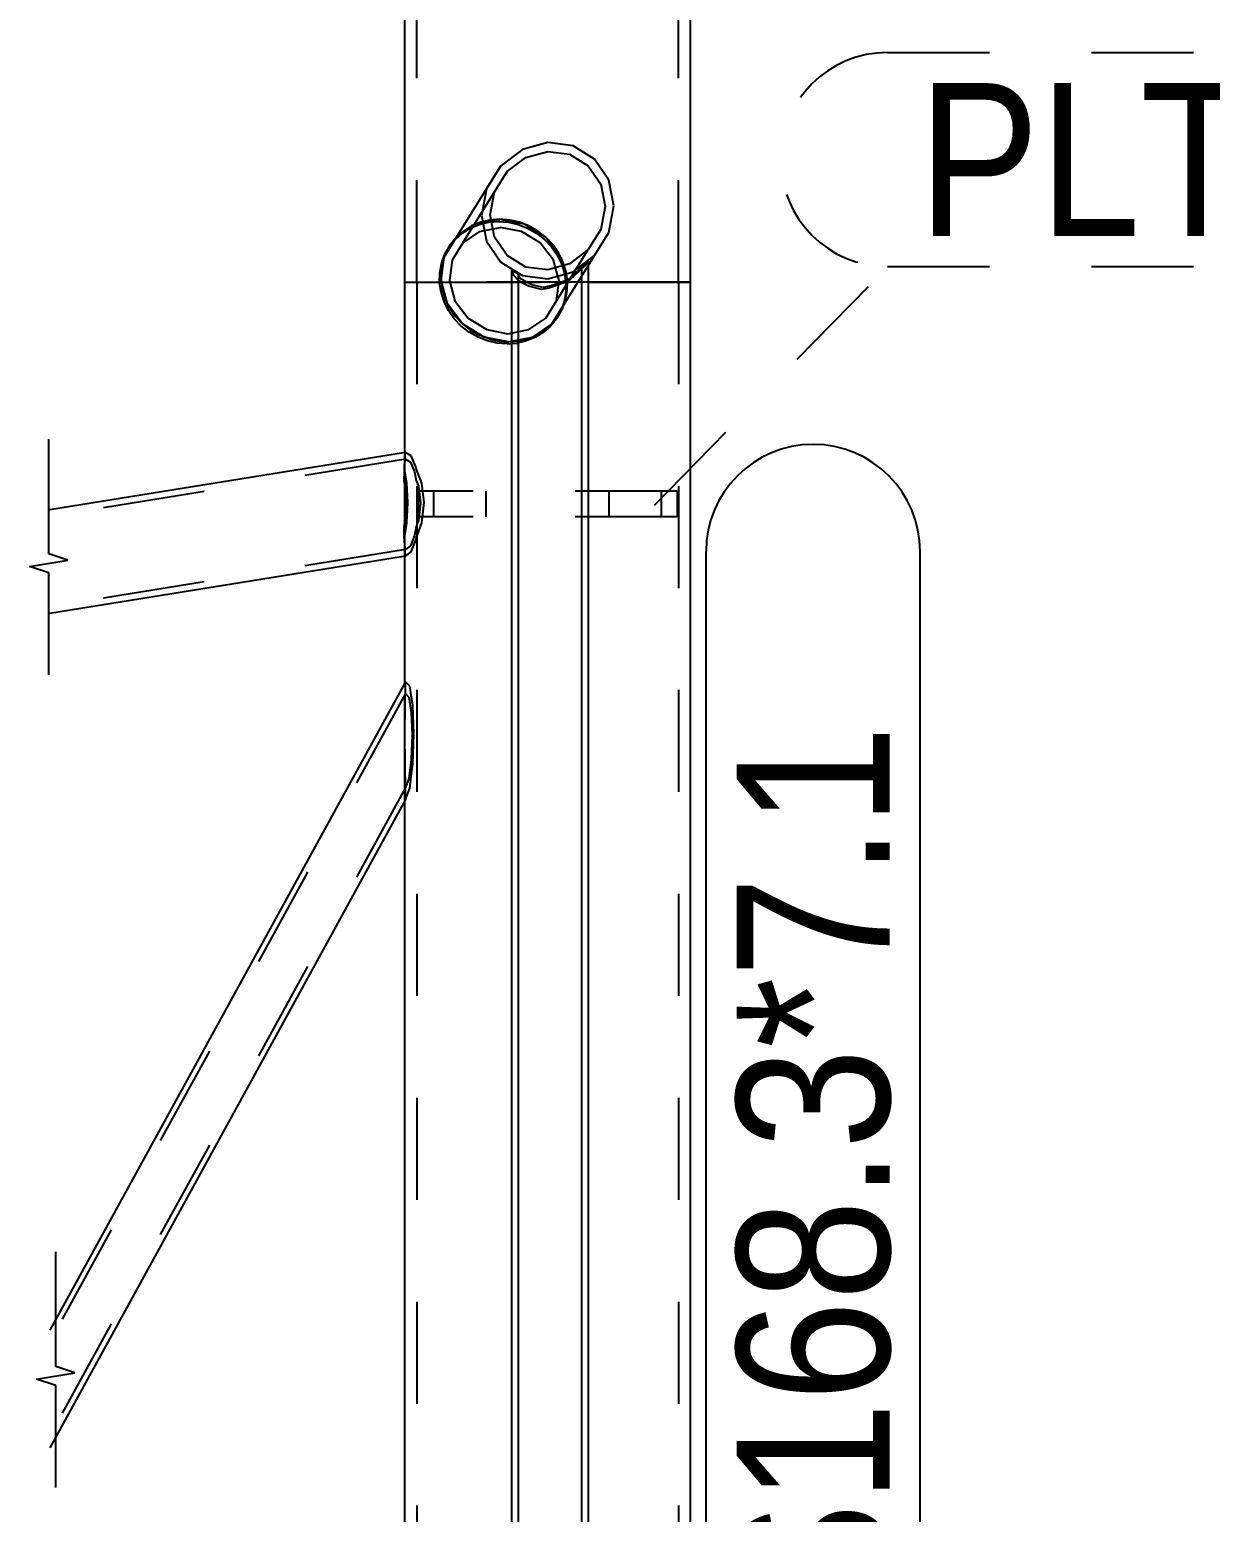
# Model space of a CAD drawing. Header units: millimetres. Extents: x 150000 to 150841, y 150000 to 150594.
# Drawn here: x 150419.19 to 150442.35, y 150469.52 to 150498.61 of the extents above; entities that cross this region are included whole.
import ezdxf

# ---------------------------------------------------------------- set-up
doc = ezdxf.new("R2010")
doc.units = ezdxf.units.MM
doc.linetypes.add('XKITLINE00', pattern=[0])
doc.linetypes.add('XKITLINE02', pattern=[4, 2, -2])
doc.styles.add('ARIAL', font='arial.ttf')

msp = doc.modelspace()

# ---------------------------------------------------------------- linework, layer by layer
at = {"color": 2, "linetype": 'XKITLINE00'}
for p, q in [((150426.548, 150493.655), (150426.548, 150536.139)), ((150432.156, 150493.655), (150432.156, 150533.619)), ((150429.351, 150496.396), (150428.855, 150496.259)), ((150429.848, 150496.33), (150429.351, 150496.396)), ((150428.855, 150496.259), (150428.434, 150495.938)), ((150428.554, 150495.822), (150428.92, 150496.101)), ((150428.92, 150496.101), (150429.351, 150496.22)), ((150429.351, 150496.22), (150429.782, 150496.163)), ((150429.782, 150496.163), (150430.148, 150495.937)), ((150430.269, 150496.07), (150429.848, 150496.33)), ((150427.56, 150494.536), (150428.434, 150495.938)), ((150428.434, 150495.938), (150428.152, 150495.484)), ((150428.31, 150495.428), (150428.554, 150495.822)), ((150430.148, 150495.937), (150430.392, 150495.577)), ((150430.55, 150495.655), (150430.269, 150496.07)), ((150430.392, 150495.577), (150430.478, 150495.138)), ((150430.649, 150495.15), (150430.55, 150495.655)), ((150428.152, 150495.484), (150428.054, 150494.964)), ((150428.224, 150494.976), (150428.31, 150495.428)), ((150428.054, 150494.964), (150428.152, 150494.459)), ((150428.31, 150494.537), (150428.224, 150494.976)), ((150430.478, 150495.138), (150430.392, 150494.686)), ((150430.55, 150494.63), (150430.649, 150495.15)), ((150428.278, 150494.702), (150428.423, 150494.73)), ((150428.84, 150494.65), (150428.423, 150494.73)), ((150429.206, 150494.424), (150428.84, 150494.65)), ((150430.392, 150494.686), (150430.148, 150494.292)), ((150430.269, 150494.176), (150430.55, 150494.63)), ((150427.319, 150494.146), (150427.56, 150494.536)), ((150427.327, 150494.189), (150427.417, 150494.35)), ((150427.444, 150494.393), (150427.354, 150494.232)), ((150427.417, 150494.35), (150427.444, 150494.393)), ((150427.56, 150494.536), (150427.444, 150494.393)), ((150427.56, 150494.536), (150427.564, 150494.54)), ((150428.152, 150494.459), (150428.434, 150494.044)), ((150428.554, 150494.177), (150428.31, 150494.537)), ((150429.464, 150494.086), (150429.206, 150494.424)), ((150427.258, 150493.687), (150427.319, 150494.146)), ((150427.292, 150494.058), (150427.259, 150493.874)), ((150427.265, 150494.015), (150427.327, 150494.189)), ((150427.292, 150494.058), (150427.317, 150494.128)), ((150427.329, 150494.162), (150427.354, 150494.232)), ((150428.92, 150493.951), (150428.554, 150494.177)), ((150429.505, 150493.936), (150429.464, 150494.086)), ((150430.148, 150494.292), (150429.782, 150494.013)), ((150429.848, 150493.855), (150430.269, 150494.176)), ((150430.021, 150493.967), (150430.145, 150494.061)), ((150430.145, 150493.977), (150430.269, 150494.176)), ((150430.145, 150494.061), (150430.145, 150457.971)), ((150427.231, 150493.644), (150427.233, 150493.832)), ((150427.233, 150493.832), (150427.265, 150494.015)), ((150427.259, 150493.874), (150427.258, 150493.687)), ((150428.434, 150494.044), (150428.855, 150493.784)), ((150428.649, 150493.891), (150428.77, 150493.815)), ((150428.649, 150457.969), (150428.649, 150493.891)), ((150428.797, 150493.745), (150428.77, 150493.815)), ((150428.77, 150493.815), (150428.77, 150457.969)), ((150428.855, 150493.784), (150429.351, 150493.718)), ((150429.351, 150493.894), (150428.92, 150493.951)), ((150429.782, 150494.013), (150429.351, 150493.894)), ((150429.351, 150493.718), (150429.848, 150493.855)), ((150429.783, 150493.725), (150429.978, 150493.908)), ((150429.978, 150493.908), (150430.021, 150493.967)), ((150430.021, 150457.971), (150430.021, 150493.967)), ((150426.548, 150490.312), (150426.548, 150493.655)), ((150426.548, 150493.655), (150427.231, 150493.655)), ((150426.548, 150493.655), (150427.231, 150493.655)), ((150427.231, 150493.644), (150427.258, 150493.687)), ((150427.26, 150493.456), (150427.231, 150493.644)), ((150427.258, 150493.687), (150427.286, 150493.499)), ((150427.385, 150493.227), (150427.258, 150493.687)), ((150427.286, 150493.499), (150427.345, 150493.315)), ((150428.819, 150493.721), (150428.797, 150493.745)), ((150429.04, 150493.603), (150428.819, 150493.721)), ((150429.257, 150493.55), (150429.04, 150493.603)), ((150429.378, 150493.573), (150429.257, 150493.55)), ((150429.378, 150493.573), (150429.722, 150493.692)), ((150429.722, 150493.692), (150429.783, 150493.725)), ((150430.145, 150493.655), (150430.153, 150493.655)), ((150432.156, 150493.655), (150430.145, 150493.655)), ((150430.153, 150493.655), (150432.156, 150493.655)), ((150432.156, 150457.317), (150432.156, 150493.655)), ((150427.318, 150493.273), (150427.26, 150493.456)), ((150427.405, 150493.098), (150427.318, 150493.273)), ((150427.38, 150493.246), (150427.345, 150493.315)), ((150427.682, 150492.837), (150427.385, 150493.227)), ((150427.432, 150493.141), (150427.397, 150493.211)), ((150427.518, 150492.938), (150427.405, 150493.098)), ((150427.432, 150493.141), (150427.545, 150492.981)), ((150427.655, 150492.794), (150427.518, 150492.938)), ((150427.545, 150492.981), (150427.682, 150492.837)), ((150427.812, 150492.672), (150427.655, 150492.794)), ((150427.682, 150492.837), (150427.838, 150492.715)), ((150428.102, 150492.577), (150427.682, 150492.837)), ((150427.985, 150492.574), (150427.812, 150492.672)), ((150427.838, 150492.715), (150428.011, 150492.616)), ((150428.085, 150492.587), (150428.011, 150492.616)), ((150428.169, 150492.501), (150427.985, 150492.574)), ((150428.583, 150492.485), (150428.102, 150492.577)), ((150428.196, 150492.544), (150428.122, 150492.573)), ((150428.362, 150492.457), (150428.169, 150492.501)), ((150428.196, 150492.544), (150428.388, 150492.5)), ((150428.557, 150492.443), (150428.362, 150492.457)), ((150428.388, 150492.5), (150428.583, 150492.485)), ((150428.557, 150492.443), (150428.583, 150492.485)), ((150428.557, 150492.443), (150428.649, 150492.45)), ((150428.583, 150492.485), (150428.649, 150492.498)), ((150428.583, 150492.485), (150428.649, 150492.49)), ((150426.558, 150490.314), (150419.579, 150489.191)), ((150426.671, 150490.245), (150426.558, 150490.314)), ((150426.766, 150490.031), (150426.671, 150490.245)), ((150426.772, 150489.997), (150426.766, 150490.031)), ((150426.884, 150489.714), (150426.772, 150489.997)), ((150426.928, 150489.33), (150426.884, 150489.714)), ((150426.884, 150488.935), (150426.928, 150489.33)), ((150426.772, 150488.626), (150426.884, 150488.935)), ((150426.671, 150488.364), (150426.766, 150488.592)), ((150426.766, 150488.592), (150426.772, 150488.626)), ((150426.558, 150488.279), (150419.579, 150487.156)), ((150426.548, 150485.794), (150426.548, 150488.277)), ((150426.558, 150488.279), (150426.671, 150488.364)), ((150426.561, 150485.818), (150419.579, 150473.099)), ((150426.644, 150485.729), (150426.561, 150485.818)), ((150426.663, 150485.609), (150426.644, 150485.729)), ((150426.704, 150485.355), (150426.667, 150485.586)), ((150426.726, 150484.795), (150426.704, 150485.355)), ((150426.704, 150484.2), (150426.726, 150484.795)), ((150426.667, 150483.909), (150426.704, 150484.2)), ((150426.644, 150483.728), (150426.663, 150483.88)), ((150426.561, 150483.507), (150426.644, 150483.728)), ((150426.561, 150483.507), (150419.579, 150470.788)), ((150426.548, 150455.468), (150426.548, 150483.483))]:
    msp.add_line(p, q, dxfattribs=at)
at = {"color": 7, "linetype": 'XKITLINE02'}
for p, q in [((150426.785, 150493.655), (150426.785, 150536.132)), ((150431.919, 150493.655), (150431.919, 150535.987)), ((150436.022, 150498.16), (150460.579, 150498.16)), ((150427.683, 150494.424), (150428.554, 150495.822)), ((150427.56, 150494.536), (150427.943, 150494.796)), ((150427.564, 150494.54), (150427.699, 150494.658)), ((150427.672, 150494.615), (150427.831, 150494.714)), ((150428.016, 150494.65), (150427.683, 150494.424)), ((150427.858, 150494.757), (150427.699, 150494.658)), ((150427.831, 150494.714), (150428.006, 150494.786)), ((150428.032, 150494.829), (150427.858, 150494.757)), ((150427.943, 150494.796), (150428.411, 150494.888)), ((150428.006, 150494.786), (150428.192, 150494.83)), ((150428.016, 150494.65), (150428.278, 150494.702)), ((150428.218, 150494.873), (150428.032, 150494.829)), ((150428.192, 150494.83), (150428.385, 150494.845)), ((150428.411, 150494.888), (150428.218, 150494.873)), ((150428.385, 150494.845), (150428.411, 150494.888)), ((150428.385, 150494.845), (150428.58, 150494.83)), ((150428.606, 150494.873), (150428.411, 150494.888)), ((150428.411, 150494.888), (150428.892, 150494.796)), ((150428.58, 150494.83), (150428.772, 150494.786)), ((150428.799, 150494.829), (150428.606, 150494.873)), ((150428.772, 150494.786), (150428.957, 150494.714)), ((150428.983, 150494.757), (150428.799, 150494.829)), ((150428.892, 150494.796), (150429.313, 150494.536)), ((150428.957, 150494.714), (150429.13, 150494.615)), ((150429.156, 150494.658), (150428.983, 150494.757)), ((150429.313, 150494.536), (150429.156, 150494.658)), ((150427.417, 150494.35), (150427.533, 150494.493)), ((150427.683, 150494.424), (150427.474, 150494.086)), ((150427.533, 150494.493), (150427.672, 150494.615)), ((150429.13, 150494.615), (150429.286, 150494.493)), ((150429.286, 150494.493), (150429.423, 150494.35)), ((150429.45, 150494.393), (150429.313, 150494.536)), ((150429.313, 150494.536), (150429.61, 150494.146)), ((150429.423, 150494.35), (150429.536, 150494.189)), ((150429.563, 150494.232), (150429.45, 150494.393)), ((150427.317, 150494.128), (150427.329, 150494.162)), ((150427.474, 150494.086), (150427.421, 150493.687)), ((150429.312, 150492.949), (150430.148, 150494.292)), ((150429.536, 150494.189), (150429.623, 150494.015)), ((150429.65, 150494.058), (150429.563, 150494.232)), ((150429.61, 150494.146), (150429.737, 150493.687)), ((150429.708, 150493.874), (150429.65, 150494.058)), ((150430.083, 150493.975), (150430.145, 150494.061)), ((150428.689, 150493.784), (150428.649, 150493.891)), ((150428.789, 150493.672), (150428.689, 150493.784)), ((150429.435, 150492.837), (150430.145, 150493.977)), ((150429.574, 150493.687), (150429.505, 150493.936)), ((150429.623, 150494.015), (150429.682, 150493.832)), ((150429.682, 150493.832), (150429.71, 150493.644)), ((150429.737, 150493.687), (150429.708, 150493.874)), ((150430.083, 150493.975), (150429.78, 150493.693)), ((150431.449, 150489.282), (150436.022, 150493.96)), ((150436.022, 150493.96), (150460.579, 150493.96)), ((150426.624, 150493.655), (150426.664, 150493.655)), ((150426.785, 150493.655), (150426.785, 150455.487)), ((150430.153, 150493.655), (150427.231, 150493.655)), ((150427.231, 150493.655), (150430.145, 150493.655)), ((150427.421, 150493.687), (150427.531, 150493.287)), ((150428.976, 150493.573), (150428.789, 150493.672)), ((150429.232, 150493.509), (150428.976, 150493.573)), ((150429.375, 150493.537), (150429.232, 150493.509)), ((150429.745, 150493.665), (150429.375, 150493.537)), ((150429.521, 150493.287), (150429.574, 150493.687)), ((150429.737, 150493.687), (150429.676, 150493.227)), ((150429.703, 150493.315), (150429.735, 150493.499)), ((150429.71, 150493.644), (150429.709, 150493.456)), ((150429.71, 150493.644), (150429.737, 150493.687)), ((150429.735, 150493.499), (150429.737, 150493.687)), ((150429.78, 150493.693), (150429.745, 150493.665)), ((150431.919, 150493.655), (150431.919, 150455.892)), ((150427.387, 150493.231), (150427.38, 150493.246)), ((150427.397, 150493.211), (150427.387, 150493.231)), ((150427.531, 150493.287), (150427.789, 150492.949)), ((150429.312, 150492.949), (150429.521, 150493.287)), ((150429.676, 150493.227), (150429.435, 150492.837)), ((150429.676, 150493.273), (150429.614, 150493.098)), ((150429.641, 150493.141), (150429.703, 150493.315)), ((150429.709, 150493.456), (150429.676, 150493.273)), ((150427.789, 150492.949), (150428.154, 150492.723)), ((150428.979, 150492.723), (150429.312, 150492.949)), ((150429.524, 150492.938), (150429.408, 150492.794)), ((150429.435, 150492.837), (150429.551, 150492.981)), ((150429.614, 150493.098), (150429.524, 150492.938)), ((150429.524, 150492.938), (150429.551, 150492.981)), ((150429.551, 150492.981), (150429.641, 150493.141)), ((150428.154, 150492.723), (150428.572, 150492.643)), ((150428.572, 150492.643), (150428.979, 150492.723)), ((150428.962, 150492.544), (150429.137, 150492.616)), ((150429.435, 150492.837), (150429.051, 150492.577)), ((150429.269, 150492.672), (150429.11, 150492.574)), ((150429.137, 150492.616), (150429.296, 150492.715)), ((150429.408, 150492.794), (150429.269, 150492.672)), ((150429.296, 150492.715), (150429.435, 150492.837)), ((150428.122, 150492.573), (150428.085, 150492.587)), ((150428.649, 150492.498), (150429.051, 150492.577)), ((150428.649, 150492.49), (150428.776, 150492.5)), ((150428.649, 150492.45), (150428.75, 150492.457)), ((150428.936, 150492.501), (150428.75, 150492.457)), ((150428.776, 150492.5), (150428.797, 150492.505)), ((150428.797, 150492.505), (150428.962, 150492.544)), ((150429.11, 150492.574), (150428.936, 150492.501)), ((150426.546, 150490.245), (150426.558, 150490.314)), ((150426.548, 150488.277), (150426.548, 150490.312)), ((150426.558, 150490.182), (150419.579, 150489.059)), ((150426.535, 150490.031), (150426.534, 150489.998)), ((150426.534, 150489.998), (150426.582, 150489.714)), ((150426.534, 150489.998), (150426.534, 150489.765)), ((150426.546, 150490.245), (150426.535, 150490.031)), ((150426.538, 150489.936), (150426.547, 150490.122)), ((150426.547, 150490.122), (150426.558, 150490.182)), ((150426.558, 150490.182), (150426.656, 150490.122)), ((150426.656, 150490.122), (150426.739, 150489.936)), ((150426.534, 150489.765), (150426.538, 150489.936)), ((150426.548, 150489.682), (150426.534, 150489.765)), ((150426.582, 150489.714), (150426.601, 150489.33)), ((150426.739, 150489.936), (150426.772, 150489.764)), ((150426.772, 150489.764), (150426.815, 150489.656)), ((150426.553, 150489.656), (150426.548, 150489.682)), ((150426.569, 150489.321), (150426.553, 150489.656)), ((150426.815, 150489.656), (150426.853, 150489.321)), ((150426.815, 150489.054), (150426.815, 150489.554)), ((150431.89, 150489.554), (150426.815, 150489.554)), ((150427.12, 150489.054), (150427.12, 150489.554)), ((150428.144, 150489.054), (150428.144, 150489.554)), ((150430.56, 150489.054), (150430.56, 150489.554)), ((150431.585, 150489.054), (150431.585, 150489.554)), ((150431.89, 150489.554), (150431.89, 150489.054)), ((150426.553, 150488.978), (150426.569, 150489.321)), ((150426.601, 150489.33), (150426.582, 150488.935)), ((150426.853, 150489.321), (150426.815, 150488.978)), ((150426.534, 150488.859), (150426.553, 150488.978)), ((150426.582, 150488.935), (150426.534, 150488.626)), ((150426.538, 150488.683), (150426.534, 150488.859)), ((150426.534, 150488.626), (150426.534, 150488.859)), ((150426.772, 150488.859), (150426.739, 150488.683)), ((150426.815, 150488.978), (150426.772, 150488.859)), ((150431.89, 150489.054), (150426.815, 150489.054)), ((150426.534, 150488.626), (150426.535, 150488.592)), ((150426.535, 150488.592), (150426.546, 150488.364)), ((150426.547, 150488.485), (150426.538, 150488.683)), ((150426.739, 150488.683), (150426.656, 150488.485)), ((150426.558, 150488.411), (150419.579, 150487.287)), ((150426.546, 150488.364), (150426.558, 150488.279)), ((150426.558, 150488.411), (150426.547, 150488.485)), ((150426.656, 150488.485), (150426.558, 150488.411)), ((150426.552, 150485.729), (150426.546, 150485.355)), ((150426.548, 150483.483), (150426.548, 150485.794)), ((150426.561, 150485.818), (150426.552, 150485.729)), ((150426.561, 150485.586), (150419.579, 150472.867)), ((150426.546, 150485.355), (150426.543, 150484.795)), ((150426.549, 150485.216), (150426.554, 150485.515)), ((150426.554, 150485.515), (150426.561, 150485.586)), ((150426.561, 150485.586), (150426.627, 150485.515)), ((150426.627, 150485.515), (150426.675, 150485.216)), ((150426.664, 150485.603), (150426.663, 150485.609)), ((150426.667, 150485.586), (150426.664, 150485.603)), ((150426.547, 150484.769), (150426.549, 150485.216)), ((150426.675, 150485.216), (150426.693, 150484.769)), ((150426.543, 150484.795), (150426.546, 150484.2)), ((150426.549, 150484.293), (150426.547, 150484.769)), ((150426.693, 150484.769), (150426.675, 150484.293)), ((150426.546, 150484.2), (150426.552, 150483.728)), ((150426.554, 150483.916), (150426.549, 150484.293)), ((150426.675, 150484.293), (150426.627, 150483.916)), ((150426.561, 150483.739), (150426.554, 150483.916)), ((150426.627, 150483.916), (150426.561, 150483.739)), ((150426.663, 150483.88), (150426.667, 150483.909)), ((150426.561, 150483.739), (150419.579, 150471.02)), ((150426.552, 150483.728), (150426.561, 150483.507))]:
    msp.add_line(p, q, dxfattribs=at)
at = {"color": 1, "linetype": 'XKITLINE00'}
for p, q in [((150419.56, 150488.328), (150419.56, 150490.578)), ((150419.56, 150490.578), (150419.56, 150490.578)), ((150419.935, 150488.203), (150419.56, 150488.328)), ((150419.185, 150488.078), (150419.935, 150488.203)), ((150419.56, 150487.953), (150419.185, 150488.078)), ((150419.56, 150485.953), (150419.56, 150487.953)), ((150419.696, 150472.385), (150419.696, 150474.635)), ((150419.696, 150474.635), (150419.696, 150474.635)), ((150419.321, 150472.135), (150420.071, 150472.26)), ((150420.071, 150472.26), (150419.696, 150472.385)), ((150419.696, 150472.01), (150419.321, 150472.135)), ((150419.696, 150470.01), (150419.696, 150472.01))]:
    msp.add_line(p, q, dxfattribs=at)
at = {"color": 7, "linetype": 'XKITLINE00'}
for p, q in [((150432.459, 150461.594), (150432.459, 150488.372)), ((150436.659, 150461.594), (150436.659, 150488.372))]:
    msp.add_line(p, q, dxfattribs=at)
at = {"color": 7, "linetype": 'XKITLINE02'}
msp.add_arc((150436.022, 150496.06), 2.1, 90, 270, dxfattribs=at)
at = {"color": 7, "linetype": 'XKITLINE00'}
msp.add_arc((150434.559, 150488.372), 2.1, 0, 180, dxfattribs=at)

# ---------------------------------------------------------------- texts
at = {"color": 3, "style": 'ARIAL', "width": 0.85}
msp.add_text('PLT15*152.3', height=3, dxfattribs=at).set_placement((150436.622, 150494.56))
msp.add_text('CHS168.3*7.1', height=3, rotation=90.0002, dxfattribs=at).set_placement((150436.059, 150462.194))

doc.saveas('drawing.dxf')
